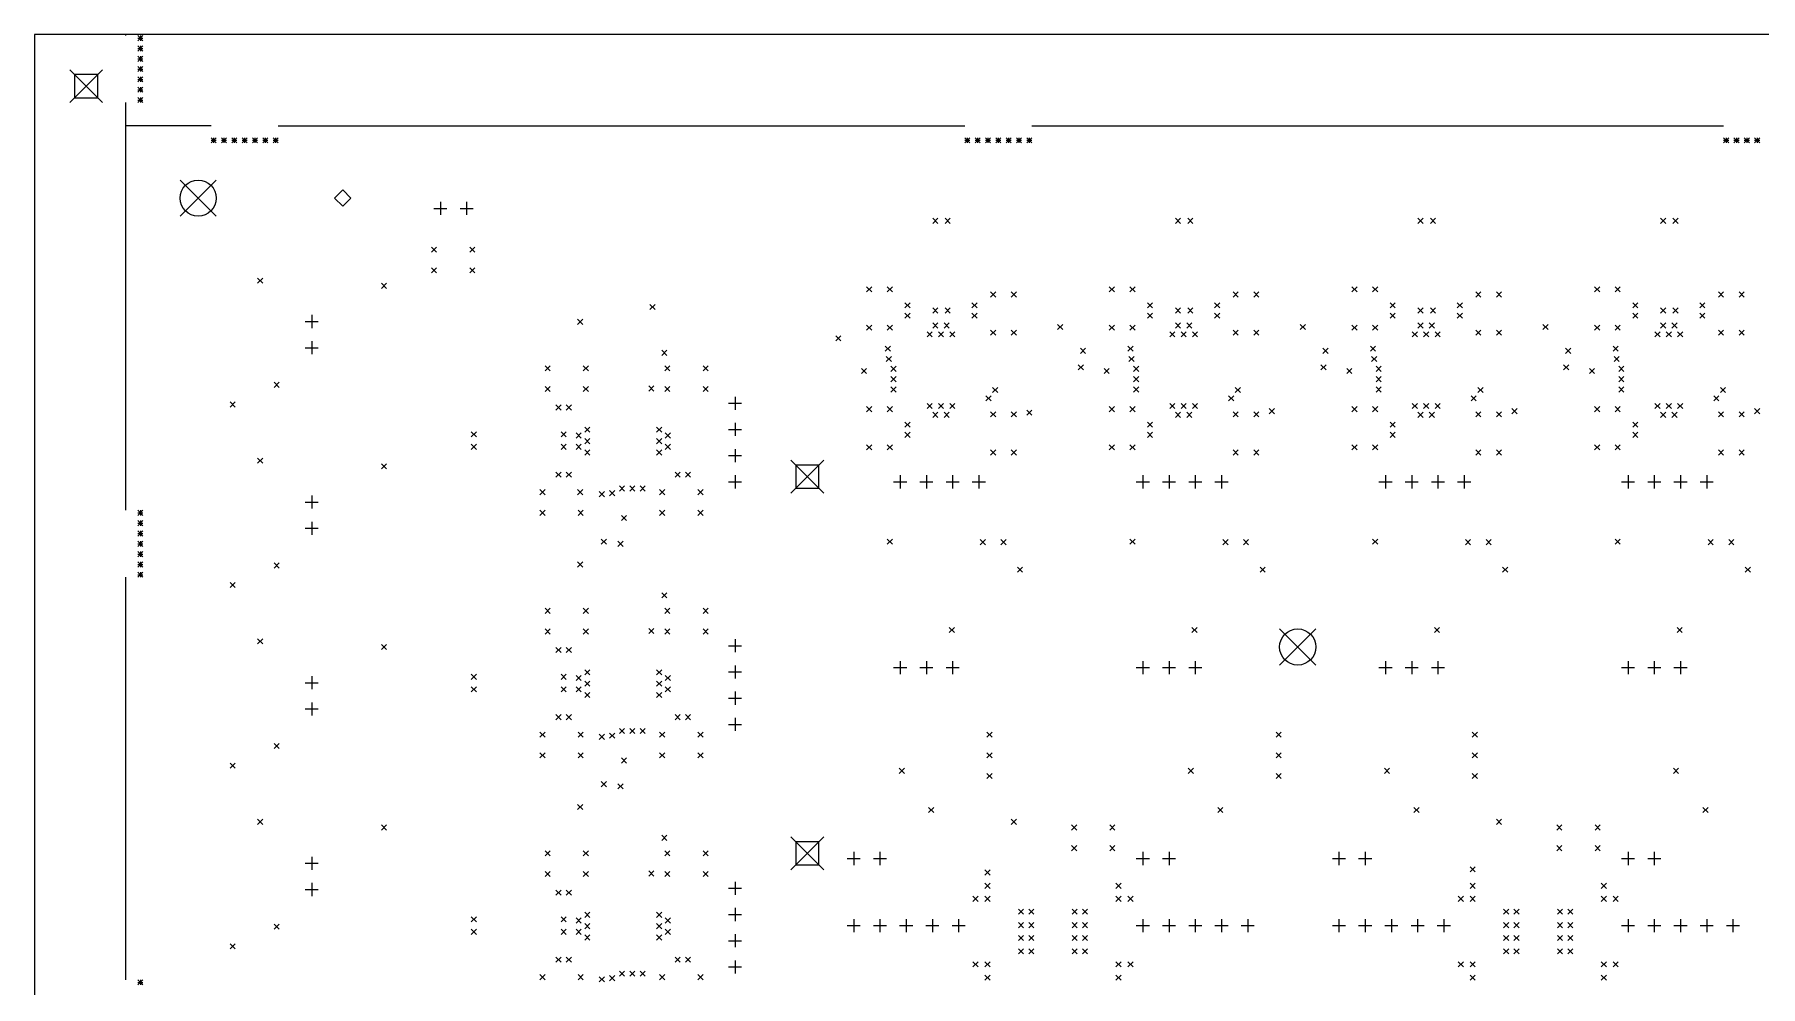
# Model space of a CAD drawing. Extents: x 46 to 310, y -242 to -56.
# Drawn here: x 50 to 217.2, y -147.9 to -55.7 of the extents above; entities that cross this region are included whole.
import ezdxf

# ---------------------------------------------------------------- set-up
doc = ezdxf.new("R2010")
doc.units = 0
doc.header["$MEASUREMENT"] = 0
doc.layers.add('BLACK', color=7, linetype='CONTINUOUS')

msp = doc.modelspace()

# ---------------------------------------------------------------- linework, layer by layer
at = {"layer": 'BLACK', "linetype": 'CONTINUOUS'}
for p, q in [((50.05, -55.7), (50.05, -199.9)), ((310.25, -55.7), (50.05, -55.7)), ((58.9, -55.8), (58.9, -55.75)), ((60.05, -55.8), (60.55, -56.3)), ((60.55, -55.8), (60.05, -56.3)), ((60.05, -56.05), (60.55, -56.05)), ((60.05, -56.8), (60.55, -57.3)), ((60.55, -56.8), (60.05, -57.3)), ((60.3, -55.8), (60.3, -56.3)), ((60.3, -56.8), (60.3, -57.3)), ((60.05, -57.05), (60.55, -57.05)), ((60.05, -57.8), (60.55, -58.3)), ((60.55, -57.8), (60.05, -58.3)), ((60.05, -58.05), (60.55, -58.05)), ((60.3, -57.8), (60.3, -58.3)), ((53.4625, -59.1125), (56.6375, -62.2875)), ((56.6375, -59.1125), (53.4625, -62.2875)), ((56.1725, -59.5775), (53.9275, -59.5775)), ((53.9275, -59.5775), (53.9275, -61.8225)), ((56.1725, -61.8225), (56.1725, -59.5775)), ((60.05, -58.8), (60.55, -59.3)), ((60.55, -58.8), (60.05, -59.3)), ((60.05, -59.05), (60.55, -59.05)), ((60.05, -59.8), (60.55, -60.3)), ((60.55, -59.8), (60.05, -60.3)), ((60.05, -60.05), (60.55, -60.05)), ((60.3, -58.8), (60.3, -59.3)), ((60.3, -59.8), (60.3, -60.3)), ((53.9275, -61.8225), (56.1725, -61.8225)), ((60.05, -60.8), (60.55, -61.3)), ((60.55, -60.8), (60.05, -61.3)), ((60.05, -61.05), (60.55, -61.05)), ((60.05, -61.8), (60.55, -62.3)), ((60.55, -61.8), (60.05, -62.3)), ((60.3, -60.8), (60.3, -61.3)), ((60.3, -61.8), (60.3, -62.3)), ((58.9, -101.8), (58.9, -62.3)), ((60.05, -62.05), (60.55, -62.05)), ((67.15, -64.55), (58.9, -64.55)), ((73.65, -64.55), (140.15, -64.55)), ((146.65, -64.55), (213.65, -64.55)), ((67.15, -65.7), (67.65, -66.2)), ((67.65, -65.7), (67.15, -66.2)), ((67.15, -65.95), (67.65, -65.95)), ((67.4, -65.7), (67.4, -66.2)), ((68.15, -65.7), (68.65, -66.2)), ((68.65, -65.7), (68.15, -66.2)), ((68.15, -65.95), (68.65, -65.95)), ((68.4, -65.7), (68.4, -66.2)), ((69.15, -65.7), (69.65, -66.2)), ((69.65, -65.7), (69.15, -66.2)), ((69.15, -65.95), (69.65, -65.95)), ((69.4, -65.7), (69.4, -66.2)), ((70.15, -65.7), (70.65, -66.2)), ((70.65, -65.7), (70.15, -66.2)), ((70.15, -65.95), (70.65, -65.95)), ((70.4, -65.7), (70.4, -66.2)), ((71.15, -65.7), (71.65, -66.2)), ((71.65, -65.7), (71.15, -66.2)), ((71.15, -65.95), (71.65, -65.95)), ((71.4, -65.7), (71.4, -66.2)), ((72.15, -65.7), (72.65, -66.2)), ((72.65, -65.7), (72.15, -66.2)), ((72.15, -65.95), (72.65, -65.95)), ((72.4, -65.7), (72.4, -66.2)), ((73.15, -65.7), (73.65, -66.2)), ((73.65, -65.7), (73.15, -66.2)), ((73.15, -65.95), (73.65, -65.95)), ((73.4, -65.7), (73.4, -66.2)), ((140.15, -65.7), (140.65, -66.2)), ((140.65, -65.7), (140.15, -66.2)), ((140.15, -65.95), (140.65, -65.95)), ((140.4, -65.7), (140.4, -66.2)), ((141.15, -65.7), (141.65, -66.2)), ((141.65, -65.7), (141.15, -66.2)), ((141.15, -65.95), (141.65, -65.95)), ((141.4, -65.7), (141.4, -66.2)), ((142.15, -65.7), (142.65, -66.2)), ((142.65, -65.7), (142.15, -66.2)), ((142.15, -65.95), (142.65, -65.95)), ((142.4, -65.7), (142.4, -66.2)), ((143.15, -65.7), (143.65, -66.2)), ((143.65, -65.7), (143.15, -66.2)), ((143.15, -65.95), (143.65, -65.95)), ((143.4, -65.7), (143.4, -66.2)), ((144.15, -65.7), (144.65, -66.2)), ((144.65, -65.7), (144.15, -66.2)), ((144.15, -65.95), (144.65, -65.95)), ((144.4, -65.7), (144.4, -66.2)), ((145.15, -65.7), (145.65, -66.2)), ((145.65, -65.7), (145.15, -66.2)), ((145.15, -65.95), (145.65, -65.95)), ((145.4, -65.7), (145.4, -66.2)), ((146.15, -65.7), (146.65, -66.2)), ((146.65, -65.7), (146.15, -66.2)), ((146.15, -65.95), (146.65, -65.95)), ((146.4, -65.7), (146.4, -66.2)), ((213.65, -65.7), (214.15, -66.2)), ((214.15, -65.7), (213.65, -66.2)), ((213.65, -65.95), (214.15, -65.95)), ((213.9, -65.7), (213.9, -66.2)), ((214.65, -65.7), (215.15, -66.2)), ((215.15, -65.7), (214.65, -66.2)), ((214.65, -65.95), (215.15, -65.95)), ((214.9, -65.7), (214.9, -66.2)), ((215.65, -65.7), (216.15, -66.2)), ((216.15, -65.7), (215.65, -66.2)), ((215.65, -65.95), (216.15, -65.95)), ((215.9, -65.7), (215.9, -66.2)), ((216.65, -65.7), (217.15, -66.2)), ((217.15, -65.7), (216.65, -66.2)), ((216.65, -65.95), (217.15, -65.95)), ((216.9, -65.7), (216.9, -66.2)), ((64.15, -69.8), (67.65, -73.3)), ((67.65, -69.8), (64.15, -73.3)), ((79.9, -70.75), (79.1, -71.55)), ((79.1, -71.55), (79.9, -72.35)), ((80.7, -71.55), (79.9, -70.75)), ((79.9, -72.35), (80.7, -71.55)), ((88.725, -72.55), (89.995, -72.55)), ((89.36, -71.915), (89.36, -73.185)), ((91.265, -72.55), (92.535, -72.55)), ((91.9, -71.915), (91.9, -73.185)), ((137.05, -73.5), (137.55, -74)), ((137.55, -73.5), (137.05, -74)), ((138.25, -73.5), (138.75, -74)), ((138.75, -73.5), (138.25, -74)), ((160.55, -73.5), (161.05, -74)), ((161.05, -73.5), (160.55, -74)), ((161.75, -73.5), (162.25, -74)), ((162.25, -73.5), (161.75, -74)), ((184.05, -73.5), (184.55, -74)), ((184.55, -73.5), (184.05, -74)), ((185.25, -73.5), (185.75, -74)), ((185.75, -73.5), (185.25, -74)), ((207.55, -73.5), (208.05, -74)), ((208.05, -73.5), (207.55, -74)), ((208.75, -73.5), (209.25, -74)), ((209.25, -73.5), (208.75, -74)), ((88.5, -76.3), (89, -76.8)), ((89, -76.3), (88.5, -76.8)), ((92.2, -76.3), (92.7, -76.8)), ((92.7, -76.3), (92.2, -76.8)), ((88.5, -78.3), (89, -78.8)), ((89, -78.3), (88.5, -78.8)), ((92.2, -78.3), (92.7, -78.8)), ((92.7, -78.3), (92.2, -78.8)), ((71.65, -79.3), (72.15, -79.8)), ((72.15, -79.3), (71.65, -79.8)), ((83.65, -79.8), (84.15, -80.3)), ((84.15, -79.8), (83.65, -80.3)), ((130.65, -80.15), (131.15, -80.65)), ((131.15, -80.15), (130.65, -80.65)), ((132.65, -80.15), (133.15, -80.65)), ((133.15, -80.15), (132.65, -80.65)), ((154.15, -80.15), (154.65, -80.65)), ((154.65, -80.15), (154.15, -80.65)), ((156.15, -80.15), (156.65, -80.65)), ((156.65, -80.15), (156.15, -80.65)), ((177.65, -80.15), (178.15, -80.65)), ((178.15, -80.15), (177.65, -80.65)), ((179.65, -80.15), (180.15, -80.65)), ((180.15, -80.15), (179.65, -80.65)), ((201.15, -80.15), (201.65, -80.65)), ((201.65, -80.15), (201.15, -80.65)), ((203.15, -80.15), (203.65, -80.65)), ((203.65, -80.15), (203.15, -80.65)), ((109.65, -81.85), (110.15, -82.35)), ((110.15, -81.85), (109.65, -82.35)), ((134.35, -81.7), (134.85, -82.2)), ((134.85, -81.7), (134.35, -82.2)), ((140.85, -81.7), (141.35, -82.2)), ((141.35, -81.7), (140.85, -82.2)), ((142.65, -80.65), (143.15, -81.15)), ((143.15, -80.65), (142.65, -81.15)), ((144.65, -80.65), (145.15, -81.15)), ((145.15, -80.65), (144.65, -81.15)), ((157.85, -81.7), (158.35, -82.2)), ((158.35, -81.7), (157.85, -82.2)), ((164.35, -81.7), (164.85, -82.2)), ((164.85, -81.7), (164.35, -82.2)), ((166.15, -80.65), (166.65, -81.15)), ((166.65, -80.65), (166.15, -81.15)), ((168.15, -80.65), (168.65, -81.15)), ((168.65, -80.65), (168.15, -81.15)), ((181.35, -81.7), (181.85, -82.2)), ((181.85, -81.7), (181.35, -82.2)), ((187.85, -81.7), (188.35, -82.2)), ((188.35, -81.7), (187.85, -82.2)), ((189.65, -80.65), (190.15, -81.15)), ((190.15, -80.65), (189.65, -81.15)), ((191.65, -80.65), (192.15, -81.15)), ((192.15, -80.65), (191.65, -81.15)), ((204.85, -81.7), (205.35, -82.2)), ((205.35, -81.7), (204.85, -82.2)), ((211.35, -81.7), (211.85, -82.2)), ((211.85, -81.7), (211.35, -82.2)), ((213.15, -80.65), (213.65, -81.15)), ((213.65, -80.65), (213.15, -81.15)), ((215.15, -80.65), (215.65, -81.15)), ((215.65, -80.65), (215.15, -81.15)), ((76.265, -83.51), (77.535, -83.51)), ((76.9, -82.875), (76.9, -84.145)), ((102.65, -83.3), (103.15, -83.8)), ((103.15, -83.3), (102.65, -83.8)), ((134.35, -82.7), (134.85, -83.2)), ((134.85, -82.7), (134.35, -83.2)), ((137.05, -82.2), (137.55, -82.7)), ((137.55, -82.2), (137.05, -82.7)), ((138.25, -82.2), (138.75, -82.7)), ((138.75, -82.2), (138.25, -82.7)), ((140.85, -82.7), (141.35, -83.2)), ((141.35, -82.7), (140.85, -83.2)), ((157.85, -82.7), (158.35, -83.2)), ((158.35, -82.7), (157.85, -83.2)), ((160.55, -82.2), (161.05, -82.7)), ((161.05, -82.2), (160.55, -82.7)), ((161.75, -82.2), (162.25, -82.7)), ((162.25, -82.2), (161.75, -82.7)), ((164.35, -82.7), (164.85, -83.2)), ((164.85, -82.7), (164.35, -83.2)), ((181.35, -82.7), (181.85, -83.2)), ((181.85, -82.7), (181.35, -83.2)), ((184.05, -82.2), (184.55, -82.7)), ((184.55, -82.2), (184.05, -82.7)), ((185.25, -82.2), (185.75, -82.7)), ((185.75, -82.2), (185.25, -82.7)), ((187.85, -82.7), (188.35, -83.2)), ((188.35, -82.7), (187.85, -83.2)), ((204.85, -82.7), (205.35, -83.2)), ((205.35, -82.7), (204.85, -83.2)), ((207.55, -82.2), (208.05, -82.7)), ((208.05, -82.2), (207.55, -82.7)), ((208.75, -82.2), (209.25, -82.7)), ((209.25, -82.2), (208.75, -82.7)), ((211.35, -82.7), (211.85, -83.2)), ((211.85, -82.7), (211.35, -83.2)), ((127.65, -84.9), (128.15, -85.4)), ((128.15, -84.9), (127.65, -85.4)), ((130.65, -83.85), (131.15, -84.35)), ((131.15, -83.85), (130.65, -84.35)), ((132.65, -83.85), (133.15, -84.35)), ((133.15, -83.85), (132.65, -84.35)), ((136.5, -84.5), (137, -85)), ((137, -84.5), (136.5, -85)), ((137.05, -83.65), (137.55, -84.15)), ((137.55, -83.65), (137.05, -84.15)), ((137.6, -84.5), (138.1, -85)), ((138.1, -84.5), (137.6, -85)), ((138.15, -83.65), (138.65, -84.15)), ((138.65, -83.65), (138.15, -84.15)), ((138.7, -84.5), (139.2, -85)), ((139.2, -84.5), (138.7, -85)), ((142.65, -84.35), (143.15, -84.85)), ((143.15, -84.35), (142.65, -84.85)), ((144.65, -84.35), (145.15, -84.85)), ((145.15, -84.35), (144.65, -84.85)), ((149.15, -83.8), (149.65, -84.3)), ((149.65, -83.8), (149.15, -84.3)), ((154.15, -83.85), (154.65, -84.35)), ((154.65, -83.85), (154.15, -84.35)), ((156.15, -83.85), (156.65, -84.35)), ((156.65, -83.85), (156.15, -84.35)), ((160, -84.5), (160.5, -85)), ((160.5, -84.5), (160, -85)), ((160.55, -83.65), (161.05, -84.15)), ((161.05, -83.65), (160.55, -84.15)), ((161.1, -84.5), (161.6, -85)), ((161.6, -84.5), (161.1, -85)), ((161.65, -83.65), (162.15, -84.15)), ((162.15, -83.65), (161.65, -84.15)), ((162.2, -84.5), (162.7, -85)), ((162.7, -84.5), (162.2, -85)), ((166.15, -84.35), (166.65, -84.85)), ((166.65, -84.35), (166.15, -84.85)), ((168.15, -84.35), (168.65, -84.85)), ((168.65, -84.35), (168.15, -84.85)), ((172.65, -83.8), (173.15, -84.3)), ((173.15, -83.8), (172.65, -84.3)), ((177.65, -83.85), (178.15, -84.35)), ((178.15, -83.85), (177.65, -84.35)), ((179.65, -83.85), (180.15, -84.35)), ((180.15, -83.85), (179.65, -84.35)), ((183.5, -84.5), (184, -85)), ((184, -84.5), (183.5, -85)), ((184.05, -83.65), (184.55, -84.15)), ((184.55, -83.65), (184.05, -84.15)), ((184.6, -84.5), (185.1, -85)), ((185.1, -84.5), (184.6, -85)), ((185.15, -83.65), (185.65, -84.15)), ((185.65, -83.65), (185.15, -84.15)), ((185.7, -84.5), (186.2, -85)), ((186.2, -84.5), (185.7, -85)), ((189.65, -84.35), (190.15, -84.85)), ((190.15, -84.35), (189.65, -84.85)), ((191.65, -84.35), (192.15, -84.85)), ((192.15, -84.35), (191.65, -84.85)), ((196.15, -83.8), (196.65, -84.3)), ((196.65, -83.8), (196.15, -84.3)), ((201.15, -83.85), (201.65, -84.35)), ((201.65, -83.85), (201.15, -84.35)), ((203.15, -83.85), (203.65, -84.35)), ((203.65, -83.85), (203.15, -84.35)), ((207, -84.5), (207.5, -85)), ((207.5, -84.5), (207, -85)), ((207.55, -83.65), (208.05, -84.15)), ((208.05, -83.65), (207.55, -84.15)), ((208.1, -84.5), (208.6, -85)), ((208.6, -84.5), (208.1, -85)), ((208.65, -83.65), (209.15, -84.15)), ((209.15, -83.65), (208.65, -84.15)), ((209.2, -84.5), (209.7, -85)), ((209.7, -84.5), (209.2, -85)), ((213.15, -84.35), (213.65, -84.85)), ((213.65, -84.35), (213.15, -84.85)), ((215.15, -84.35), (215.65, -84.85)), ((215.65, -84.35), (215.15, -84.85)), ((76.265, -86.05), (77.535, -86.05)), ((76.9, -85.415), (76.9, -86.685)), ((110.8, -86.3), (111.3, -86.8)), ((111.3, -86.3), (110.8, -86.8)), ((132.45, -85.9), (132.95, -86.4)), ((132.95, -85.9), (132.45, -86.4)), ((132.55, -86.9), (133.05, -87.4)), ((133.05, -86.9), (132.55, -87.4)), ((151.35, -86.1), (151.85, -86.6)), ((151.85, -86.1), (151.35, -86.6)), ((155.95, -85.9), (156.45, -86.4)), ((156.45, -85.9), (155.95, -86.4)), ((156.05, -86.9), (156.55, -87.4)), ((156.55, -86.9), (156.05, -87.4)), ((174.85, -86.1), (175.35, -86.6)), ((175.35, -86.1), (174.85, -86.6)), ((179.45, -85.9), (179.95, -86.4)), ((179.95, -85.9), (179.45, -86.4)), ((179.55, -86.9), (180.05, -87.4)), ((180.05, -86.9), (179.55, -87.4)), ((198.35, -86.1), (198.85, -86.6)), ((198.85, -86.1), (198.35, -86.6)), ((202.95, -85.9), (203.45, -86.4)), ((203.45, -85.9), (202.95, -86.4)), ((203.05, -86.9), (203.55, -87.4)), ((203.55, -86.9), (203.05, -87.4)), ((99.5, -87.8), (100, -88.3)), ((100, -87.8), (99.5, -88.3)), ((103.2, -87.8), (103.7, -88.3)), ((103.7, -87.8), (103.2, -88.3)), ((111.1, -87.8), (111.6, -88.3)), ((111.6, -87.8), (111.1, -88.3)), ((114.8, -87.8), (115.3, -88.3)), ((115.3, -87.8), (114.8, -88.3)), ((130.15, -88.05), (130.65, -88.55)), ((130.65, -88.05), (130.15, -88.55)), ((133, -87.85), (133.5, -88.35)), ((133.5, -87.85), (133, -88.35)), ((151.15, -87.7), (151.65, -88.2)), ((151.65, -87.7), (151.15, -88.2)), ((153.65, -88.05), (154.15, -88.55)), ((154.15, -88.05), (153.65, -88.55)), ((156.5, -87.85), (157, -88.35)), ((157, -87.85), (156.5, -88.35)), ((174.65, -87.7), (175.15, -88.2)), ((175.15, -87.7), (174.65, -88.2)), ((177.15, -88.05), (177.65, -88.55)), ((177.65, -88.05), (177.15, -88.55)), ((180, -87.85), (180.5, -88.35)), ((180.5, -87.85), (180, -88.35)), ((198.15, -87.7), (198.65, -88.2)), ((198.65, -87.7), (198.15, -88.2)), ((200.65, -88.05), (201.15, -88.55)), ((201.15, -88.05), (200.65, -88.55)), ((203.5, -87.85), (204, -88.35)), ((204, -87.85), (203.5, -88.35)), ((73.25, -89.4), (73.75, -89.9)), ((73.75, -89.4), (73.25, -89.9)), ((99.5, -89.8), (100, -90.3)), ((100, -89.8), (99.5, -90.3)), ((103.2, -89.8), (103.7, -90.3)), ((103.7, -89.8), (103.2, -90.3)), ((109.55, -89.75), (110.05, -90.25)), ((110.05, -89.75), (109.55, -90.25)), ((111.1, -89.8), (111.6, -90.3)), ((111.6, -89.8), (111.1, -90.3)), ((114.8, -89.8), (115.3, -90.3)), ((115.3, -89.8), (114.8, -90.3)), ((133, -88.85), (133.5, -89.35)), ((133.5, -88.85), (133, -89.35)), ((133, -89.85), (133.5, -90.35)), ((133.5, -89.85), (133, -90.35)), ((142.85, -89.9), (143.35, -90.4)), ((143.35, -89.9), (142.85, -90.4)), ((156.5, -88.85), (157, -89.35)), ((157, -88.85), (156.5, -89.35)), ((156.5, -89.85), (157, -90.35)), ((157, -89.85), (156.5, -90.35)), ((166.35, -89.9), (166.85, -90.4)), ((166.85, -89.9), (166.35, -90.4)), ((180, -88.85), (180.5, -89.35)), ((180.5, -88.85), (180, -89.35)), ((180, -89.85), (180.5, -90.35)), ((180.5, -89.85), (180, -90.35)), ((189.85, -89.9), (190.35, -90.4)), ((190.35, -89.9), (189.85, -90.4)), ((203.5, -88.85), (204, -89.35)), ((204, -88.85), (203.5, -89.35)), ((203.5, -89.85), (204, -90.35)), ((204, -89.85), (203.5, -90.35)), ((213.35, -89.9), (213.85, -90.4)), ((213.85, -89.9), (213.35, -90.4)), ((69, -91.3), (69.5, -91.8)), ((69.5, -91.3), (69, -91.8)), ((100.55, -91.6), (101.05, -92.1)), ((101.05, -91.6), (100.55, -92.1)), ((101.55, -91.6), (102.05, -92.1)), ((102.05, -91.6), (101.55, -92.1)), ((117.265, -91.43), (118.535, -91.43)), ((117.9, -90.795), (117.9, -92.065)), ((130.65, -91.75), (131.15, -92.25)), ((131.15, -91.75), (130.65, -92.25)), ((132.65, -91.75), (133.15, -92.25)), ((133.15, -91.75), (132.65, -92.25)), ((136.5, -91.45), (137, -91.95)), ((137, -91.45), (136.5, -91.95)), ((137.6, -91.45), (138.1, -91.95)), ((138.1, -91.45), (137.6, -91.95)), ((138.7, -91.45), (139.2, -91.95)), ((139.2, -91.45), (138.7, -91.95)), ((142.2, -90.7), (142.7, -91.2)), ((142.7, -90.7), (142.2, -91.2)), ((154.15, -91.75), (154.65, -92.25)), ((154.65, -91.75), (154.15, -92.25)), ((156.15, -91.75), (156.65, -92.25)), ((156.65, -91.75), (156.15, -92.25)), ((160, -91.45), (160.5, -91.95)), ((160.5, -91.45), (160, -91.95)), ((161.1, -91.45), (161.6, -91.95)), ((161.6, -91.45), (161.1, -91.95)), ((162.2, -91.45), (162.7, -91.95)), ((162.7, -91.45), (162.2, -91.95)), ((165.7, -90.7), (166.2, -91.2)), ((166.2, -90.7), (165.7, -91.2)), ((177.65, -91.75), (178.15, -92.25)), ((178.15, -91.75), (177.65, -92.25)), ((179.65, -91.75), (180.15, -92.25)), ((180.15, -91.75), (179.65, -92.25)), ((183.5, -91.45), (184, -91.95)), ((184, -91.45), (183.5, -91.95)), ((184.6, -91.45), (185.1, -91.95)), ((185.1, -91.45), (184.6, -91.95)), ((185.7, -91.45), (186.2, -91.95)), ((186.2, -91.45), (185.7, -91.95)), ((189.2, -90.7), (189.7, -91.2)), ((189.7, -90.7), (189.2, -91.2)), ((201.15, -91.75), (201.65, -92.25)), ((201.65, -91.75), (201.15, -92.25)), ((203.15, -91.75), (203.65, -92.25)), ((203.65, -91.75), (203.15, -92.25)), ((207, -91.45), (207.5, -91.95)), ((207.5, -91.45), (207, -91.95)), ((208.1, -91.45), (208.6, -91.95)), ((208.6, -91.45), (208.1, -91.95)), ((209.2, -91.45), (209.7, -91.95)), ((209.7, -91.45), (209.2, -91.95)), ((212.7, -90.7), (213.2, -91.2)), ((213.2, -90.7), (212.7, -91.2)), ((117.9, -93.335), (117.9, -94.605)), ((134.35, -93.25), (134.85, -93.75)), ((134.85, -93.25), (134.35, -93.75)), ((137.05, -92.3), (137.55, -92.8)), ((137.55, -92.3), (137.05, -92.8)), ((138.15, -92.3), (138.65, -92.8)), ((138.65, -92.3), (138.15, -92.8)), ((142.65, -92.25), (143.15, -92.75)), ((143.15, -92.25), (142.65, -92.75)), ((144.65, -92.25), (145.15, -92.75)), ((145.15, -92.25), (144.65, -92.75)), ((146.15, -92.1), (146.65, -92.6)), ((146.65, -92.1), (146.15, -92.6)), ((157.85, -93.25), (158.35, -93.75)), ((158.35, -93.25), (157.85, -93.75)), ((160.55, -92.3), (161.05, -92.8)), ((161.05, -92.3), (160.55, -92.8)), ((161.65, -92.3), (162.15, -92.8)), ((162.15, -92.3), (161.65, -92.8)), ((166.15, -92.25), (166.65, -92.75)), ((166.65, -92.25), (166.15, -92.75)), ((168.15, -92.25), (168.65, -92.75)), ((168.65, -92.25), (168.15, -92.75)), ((169.65, -91.95), (170.15, -92.45)), ((170.15, -91.95), (169.65, -92.45)), ((181.35, -93.25), (181.85, -93.75)), ((181.85, -93.25), (181.35, -93.75)), ((184.05, -92.3), (184.55, -92.8)), ((184.55, -92.3), (184.05, -92.8)), ((185.15, -92.3), (185.65, -92.8)), ((185.65, -92.3), (185.15, -92.8)), ((189.65, -92.25), (190.15, -92.75)), ((190.15, -92.25), (189.65, -92.75)), ((191.65, -92.25), (192.15, -92.75)), ((192.15, -92.25), (191.65, -92.75)), ((193.15, -91.95), (193.65, -92.45)), ((193.65, -91.95), (193.15, -92.45)), ((204.85, -93.25), (205.35, -93.75)), ((205.35, -93.25), (204.85, -93.75)), ((207.55, -92.3), (208.05, -92.8)), ((208.05, -92.3), (207.55, -92.8)), ((208.65, -92.3), (209.15, -92.8)), ((209.15, -92.3), (208.65, -92.8)), ((213.15, -92.25), (213.65, -92.75)), ((213.65, -92.25), (213.15, -92.75)), ((215.15, -92.25), (215.65, -92.75)), ((215.65, -92.25), (215.15, -92.75)), ((216.65, -91.95), (217.15, -92.45)), ((217.15, -91.95), (216.65, -92.45)), ((92.35, -94.2), (92.85, -94.7)), ((92.85, -94.2), (92.35, -94.7)), ((101.05, -94.2), (101.55, -94.7)), ((101.55, -94.2), (101.05, -94.7)), ((102.5, -94.3), (103, -94.8)), ((103, -94.3), (102.5, -94.8)), ((103.35, -93.75), (103.85, -94.25)), ((103.85, -93.75), (103.35, -94.25)), ((103.35, -94.85), (103.85, -95.35)), ((103.85, -94.85), (103.35, -95.35)), ((110.3, -93.75), (110.8, -94.25)), ((110.8, -93.75), (110.3, -94.25)), ((110.3, -94.85), (110.8, -95.35)), ((110.8, -94.85), (110.3, -95.35)), ((111.15, -94.3), (111.65, -94.8)), ((111.65, -94.3), (111.15, -94.8)), ((117.265, -93.97), (118.535, -93.97)), ((134.35, -94.25), (134.85, -94.75)), ((134.85, -94.25), (134.35, -94.75)), ((157.85, -94.25), (158.35, -94.75)), ((158.35, -94.25), (157.85, -94.75)), ((181.35, -94.25), (181.85, -94.75)), ((181.85, -94.25), (181.35, -94.75)), ((204.85, -94.25), (205.35, -94.75)), ((205.35, -94.25), (204.85, -94.75)), ((71.65, -96.75), (72.15, -97.25)), ((72.15, -96.75), (71.65, -97.25)), ((92.35, -95.4), (92.85, -95.9)), ((92.85, -95.4), (92.35, -95.9)), ((101.05, -95.4), (101.55, -95.9)), ((101.55, -95.4), (101.05, -95.9)), ((102.5, -95.4), (103, -95.9)), ((103, -95.4), (102.5, -95.9)), ((103.35, -95.95), (103.85, -96.45)), ((103.85, -95.95), (103.35, -96.45)), ((110.3, -95.95), (110.8, -96.45)), ((110.8, -95.95), (110.3, -96.45)), ((111.15, -95.4), (111.65, -95.9)), ((111.65, -95.4), (111.15, -95.9)), ((117.265, -96.51), (118.535, -96.51)), ((117.9, -95.875), (117.9, -97.145)), ((130.65, -95.45), (131.15, -95.95)), ((131.15, -95.45), (130.65, -95.95)), ((132.65, -95.45), (133.15, -95.95)), ((133.15, -95.45), (132.65, -95.95)), ((142.65, -95.95), (143.15, -96.45)), ((143.15, -95.95), (142.65, -96.45)), ((144.65, -95.95), (145.15, -96.45)), ((145.15, -95.95), (144.65, -96.45)), ((154.15, -95.45), (154.65, -95.95)), ((154.65, -95.45), (154.15, -95.95)), ((156.15, -95.45), (156.65, -95.95)), ((156.65, -95.45), (156.15, -95.95)), ((166.15, -95.95), (166.65, -96.45)), ((166.65, -95.95), (166.15, -96.45)), ((168.15, -95.95), (168.65, -96.45)), ((168.65, -95.95), (168.15, -96.45)), ((177.65, -95.45), (178.15, -95.95)), ((178.15, -95.45), (177.65, -95.95)), ((179.65, -95.45), (180.15, -95.95)), ((180.15, -95.45), (179.65, -95.95)), ((189.65, -95.95), (190.15, -96.45)), ((190.15, -95.95), (189.65, -96.45)), ((191.65, -95.95), (192.15, -96.45)), ((192.15, -95.95), (191.65, -96.45)), ((201.15, -95.45), (201.65, -95.95)), ((201.65, -95.45), (201.15, -95.95)), ((203.15, -95.45), (203.65, -95.95)), ((203.65, -95.45), (203.15, -95.95)), ((213.15, -95.95), (213.65, -96.45)), ((213.65, -95.95), (213.15, -96.45)), ((215.15, -95.95), (215.65, -96.45)), ((215.65, -95.95), (215.15, -96.45)), ((83.65, -97.3), (84.15, -97.8)), ((84.15, -97.3), (83.65, -97.8)), ((100.55, -98.1), (101.05, -98.6)), ((101.05, -98.1), (100.55, -98.6)), ((101.55, -98.1), (102.05, -98.6)), ((102.05, -98.1), (101.55, -98.6)), ((112.1, -98.1), (112.6, -98.6)), ((112.6, -98.1), (112.1, -98.6)), ((113.1, -98.1), (113.6, -98.6)), ((113.6, -98.1), (113.1, -98.6)), ((117.9, -98.415), (117.9, -99.685)), ((123.312, -96.9625), (126.487, -100.137)), ((126.487, -96.9625), (123.312, -100.137)), ((126.023, -97.4275), (123.777, -97.4275)), ((123.777, -97.4275), (123.777, -99.6725)), ((126.023, -99.6725), (126.023, -97.4275)), ((133.9, -98.415), (133.9, -99.685)), ((136.44, -98.415), (136.44, -99.685)), ((138.98, -98.415), (138.98, -99.685)), ((141.52, -98.415), (141.52, -99.685)), ((157.4, -98.415), (157.4, -99.685)), ((159.94, -98.415), (159.94, -99.685)), ((162.48, -98.415), (162.48, -99.685)), ((165.02, -98.415), (165.02, -99.685)), ((180.9, -98.415), (180.9, -99.685)), ((183.44, -98.415), (183.44, -99.685)), ((185.98, -98.415), (185.98, -99.685)), ((188.52, -98.415), (188.52, -99.685)), ((204.4, -98.415), (204.4, -99.685)), ((206.94, -98.415), (206.94, -99.685)), ((209.48, -98.415), (209.48, -99.685)), ((212.02, -98.415), (212.02, -99.685)), ((99, -99.8), (99.5, -100.3)), ((99.5, -99.8), (99, -100.3)), ((102.65, -99.8), (103.15, -100.3)), ((103.15, -99.8), (102.65, -100.3)), ((104.75, -100), (105.25, -100.5)), ((105.25, -100), (104.75, -100.5)), ((105.75, -99.9), (106.25, -100.4)), ((106.25, -99.9), (105.75, -100.4)), ((106.7, -99.45), (107.2, -99.95)), ((107.2, -99.45), (106.7, -99.95)), ((107.7, -99.45), (108.2, -99.95)), ((108.2, -99.45), (107.7, -99.95)), ((108.7, -99.45), (109.2, -99.95)), ((109.2, -99.45), (108.7, -99.95)), ((110.6, -99.8), (111.1, -100.3)), ((111.1, -99.8), (110.6, -100.3)), ((114.3, -99.8), (114.8, -100.3)), ((114.8, -99.8), (114.3, -100.3)), ((117.265, -99.05), (118.535, -99.05)), ((123.777, -99.6725), (126.023, -99.6725)), ((133.265, -99.05), (134.535, -99.05)), ((135.805, -99.05), (137.075, -99.05)), ((138.345, -99.05), (139.615, -99.05)), ((140.885, -99.05), (142.155, -99.05)), ((156.765, -99.05), (158.035, -99.05)), ((159.305, -99.05), (160.575, -99.05)), ((161.845, -99.05), (163.115, -99.05)), ((164.385, -99.05), (165.655, -99.05)), ((180.265, -99.05), (181.535, -99.05)), ((182.805, -99.05), (184.075, -99.05)), ((185.345, -99.05), (186.615, -99.05)), ((187.885, -99.05), (189.155, -99.05)), ((203.765, -99.05), (205.035, -99.05)), ((206.305, -99.05), (207.575, -99.05)), ((208.845, -99.05), (210.115, -99.05)), ((211.385, -99.05), (212.655, -99.05)), ((60.05, -101.8), (60.55, -102.3)), ((60.55, -101.8), (60.05, -102.3)), ((60.3, -101.8), (60.3, -102.3)), ((76.265, -101.01), (77.535, -101.01)), ((76.9, -100.375), (76.9, -101.645)), ((99, -101.8), (99.5, -102.3)), ((99.5, -101.8), (99, -102.3)), ((102.7, -101.8), (103.2, -102.3)), ((103.2, -101.8), (102.7, -102.3)), ((110.6, -101.8), (111.1, -102.3)), ((111.1, -101.8), (110.6, -102.3)), ((114.3, -101.8), (114.8, -102.3)), ((114.8, -101.8), (114.3, -102.3)), ((60.05, -102.05), (60.55, -102.05)), ((60.05, -102.8), (60.55, -103.3)), ((60.55, -102.8), (60.05, -103.3)), ((60.05, -103.05), (60.55, -103.05)), ((60.3, -102.8), (60.3, -103.3)), ((76.265, -103.55), (77.535, -103.55)), ((76.9, -102.915), (76.9, -104.185)), ((106.9, -102.3), (107.4, -102.8)), ((107.4, -102.3), (106.9, -102.8)), ((60.05, -103.8), (60.55, -104.3)), ((60.55, -103.8), (60.05, -104.3)), ((60.05, -104.05), (60.55, -104.05)), ((60.05, -104.8), (60.55, -105.3)), ((60.55, -104.8), (60.05, -105.3)), ((60.05, -105.05), (60.55, -105.05)), ((60.3, -103.8), (60.3, -104.3)), ((60.3, -104.8), (60.3, -105.3)), ((104.95, -104.6), (105.45, -105.1)), ((105.45, -104.6), (104.95, -105.1)), ((106.55, -104.8), (107.05, -105.3)), ((107.05, -104.8), (106.55, -105.3)), ((132.65, -104.6), (133.15, -105.1)), ((133.15, -104.6), (132.65, -105.1)), ((141.65, -104.65), (142.15, -105.15)), ((142.15, -104.65), (141.65, -105.15)), ((143.65, -104.65), (144.15, -105.15)), ((144.15, -104.65), (143.65, -105.15)), ((156.15, -104.6), (156.65, -105.1)), ((156.65, -104.6), (156.15, -105.1)), ((165.15, -104.65), (165.65, -105.15)), ((165.65, -104.65), (165.15, -105.15)), ((167.15, -104.65), (167.65, -105.15)), ((167.65, -104.65), (167.15, -105.15)), ((179.65, -104.6), (180.15, -105.1)), ((180.15, -104.6), (179.65, -105.1)), ((188.65, -104.65), (189.15, -105.15)), ((189.15, -104.65), (188.65, -105.15)), ((190.65, -104.65), (191.15, -105.15)), ((191.15, -104.65), (190.65, -105.15)), ((203.15, -104.6), (203.65, -105.1)), ((203.65, -104.6), (203.15, -105.1)), ((212.15, -104.65), (212.65, -105.15)), ((212.65, -104.65), (212.15, -105.15)), ((214.15, -104.65), (214.65, -105.15)), ((214.65, -104.65), (214.15, -105.15)), ((60.05, -105.8), (60.55, -106.3)), ((60.55, -105.8), (60.05, -106.3)), ((60.05, -106.05), (60.55, -106.05)), ((60.05, -106.8), (60.55, -107.3)), ((60.55, -106.8), (60.05, -107.3)), ((60.3, -105.8), (60.3, -106.3)), ((60.3, -106.8), (60.3, -107.3)), ((73.25, -106.9), (73.75, -107.4)), ((73.75, -106.9), (73.25, -107.4)), ((102.65, -106.8), (103.15, -107.3)), ((103.15, -106.8), (102.65, -107.3)), ((58.9, -147.3), (58.9, -108.3)), ((60.05, -107.05), (60.55, -107.05)), ((60.05, -107.8), (60.55, -108.3)), ((60.55, -107.8), (60.05, -108.3)), ((60.05, -108.05), (60.55, -108.05)), ((60.3, -107.8), (60.3, -108.3)), ((145.25, -107.3), (145.75, -107.8)), ((145.75, -107.3), (145.25, -107.8)), ((168.75, -107.3), (169.25, -107.8)), ((169.25, -107.3), (168.75, -107.8)), ((192.25, -107.3), (192.75, -107.8)), ((192.75, -107.3), (192.25, -107.8)), ((215.75, -107.3), (216.25, -107.8)), ((216.25, -107.3), (215.75, -107.8)), ((69, -108.8), (69.5, -109.3)), ((69.5, -108.8), (69, -109.3)), ((110.8, -109.8), (111.3, -110.3)), ((111.3, -109.8), (110.8, -110.3)), ((99.5, -111.3), (100, -111.8)), ((100, -111.3), (99.5, -111.8)), ((103.2, -111.3), (103.7, -111.8)), ((103.7, -111.3), (103.2, -111.8)), ((111.1, -111.3), (111.6, -111.8)), ((111.6, -111.3), (111.1, -111.8)), ((114.8, -111.3), (115.3, -111.8)), ((115.3, -111.3), (114.8, -111.8)), ((99.5, -113.3), (100, -113.8)), ((100, -113.3), (99.5, -113.8)), ((103.2, -113.3), (103.7, -113.8)), ((103.7, -113.3), (103.2, -113.8)), ((109.55, -113.25), (110.05, -113.75)), ((110.05, -113.25), (109.55, -113.75)), ((111.1, -113.3), (111.6, -113.8)), ((111.6, -113.3), (111.1, -113.8)), ((114.8, -113.3), (115.3, -113.8)), ((115.3, -113.3), (114.8, -113.8)), ((138.65, -113.15), (139.15, -113.65)), ((139.15, -113.15), (138.65, -113.65)), ((162.15, -113.15), (162.65, -113.65)), ((162.65, -113.15), (162.15, -113.65)), ((170.65, -113.3), (174.15, -116.8)), ((174.15, -113.3), (170.65, -116.8)), ((185.65, -113.15), (186.15, -113.65)), ((186.15, -113.15), (185.65, -113.65)), ((209.15, -113.15), (209.65, -113.65)), ((209.65, -113.15), (209.15, -113.65)), ((71.65, -114.25), (72.15, -114.75)), ((72.15, -114.25), (71.65, -114.75)), ((83.65, -114.8), (84.15, -115.3)), ((84.15, -114.8), (83.65, -115.3)), ((100.55, -115.1), (101.05, -115.6)), ((101.05, -115.1), (100.55, -115.6)), ((101.55, -115.1), (102.05, -115.6)), ((102.05, -115.1), (101.55, -115.6)), ((117.265, -114.93), (118.535, -114.93)), ((117.9, -114.295), (117.9, -115.565)), ((117.9, -116.835), (117.9, -118.105)), ((133.9, -116.415), (133.9, -117.685)), ((136.44, -116.415), (136.44, -117.685)), ((138.98, -116.415), (138.98, -117.685)), ((157.4, -116.415), (157.4, -117.685)), ((159.94, -116.415), (159.94, -117.685)), ((162.48, -116.415), (162.48, -117.685)), ((180.9, -116.415), (180.9, -117.685)), ((183.44, -116.415), (183.44, -117.685)), ((185.98, -116.415), (185.98, -117.685)), ((204.4, -116.415), (204.4, -117.685)), ((206.94, -116.415), (206.94, -117.685)), ((209.48, -116.415), (209.48, -117.685)), ((76.265, -118.51), (77.535, -118.51)), ((76.9, -117.875), (76.9, -119.145)), ((92.35, -117.7), (92.85, -118.2)), ((92.85, -117.7), (92.35, -118.2)), ((101.05, -117.7), (101.55, -118.2)), ((101.55, -117.7), (101.05, -118.2)), ((102.5, -117.8), (103, -118.3)), ((103, -117.8), (102.5, -118.3)), ((103.35, -117.25), (103.85, -117.75)), ((103.85, -117.25), (103.35, -117.75)), ((103.35, -118.35), (103.85, -118.85)), ((103.85, -118.35), (103.35, -118.85)), ((110.3, -117.25), (110.8, -117.75)), ((110.8, -117.25), (110.3, -117.75)), ((110.3, -118.35), (110.8, -118.85)), ((110.8, -118.35), (110.3, -118.85)), ((111.15, -117.8), (111.65, -118.3)), ((111.65, -117.8), (111.15, -118.3)), ((117.265, -117.47), (118.535, -117.47)), ((133.265, -117.05), (134.535, -117.05)), ((135.805, -117.05), (137.075, -117.05)), ((138.345, -117.05), (139.615, -117.05)), ((156.765, -117.05), (158.035, -117.05)), ((159.305, -117.05), (160.575, -117.05)), ((161.845, -117.05), (163.115, -117.05)), ((180.265, -117.05), (181.535, -117.05)), ((182.805, -117.05), (184.075, -117.05)), ((185.345, -117.05), (186.615, -117.05)), ((203.765, -117.05), (205.035, -117.05)), ((206.305, -117.05), (207.575, -117.05)), ((208.845, -117.05), (210.115, -117.05)), ((92.35, -118.9), (92.85, -119.4)), ((92.85, -118.9), (92.35, -119.4)), ((101.05, -118.9), (101.55, -119.4)), ((101.55, -118.9), (101.05, -119.4)), ((102.5, -118.9), (103, -119.4)), ((103, -118.9), (102.5, -119.4)), ((103.35, -119.45), (103.85, -119.95)), ((103.85, -119.45), (103.35, -119.95)), ((110.3, -119.45), (110.8, -119.95)), ((110.8, -119.45), (110.3, -119.95)), ((111.15, -118.9), (111.65, -119.4)), ((111.65, -118.9), (111.15, -119.4)), ((117.265, -120.01), (118.535, -120.01)), ((117.9, -119.375), (117.9, -120.645)), ((76.265, -121.05), (77.535, -121.05)), ((76.9, -120.415), (76.9, -121.685)), ((100.55, -121.6), (101.05, -122.1)), ((101.05, -121.6), (100.55, -122.1)), ((101.55, -121.6), (102.05, -122.1)), ((102.05, -121.6), (101.55, -122.1)), ((112.1, -121.6), (112.6, -122.1)), ((112.6, -121.6), (112.1, -122.1)), ((113.1, -121.6), (113.6, -122.1)), ((113.6, -121.6), (113.1, -122.1)), ((117.9, -121.915), (117.9, -123.185)), ((99, -123.3), (99.5, -123.8)), ((99.5, -123.3), (99, -123.8)), ((102.7, -123.3), (103.2, -123.8)), ((103.2, -123.3), (102.7, -123.8)), ((104.75, -123.5), (105.25, -124)), ((105.25, -123.5), (104.75, -124)), ((105.75, -123.4), (106.25, -123.9)), ((106.25, -123.4), (105.75, -123.9)), ((106.7, -122.95), (107.2, -123.45)), ((107.2, -122.95), (106.7, -123.45)), ((107.7, -122.95), (108.2, -123.45)), ((108.2, -122.95), (107.7, -123.45)), ((108.7, -122.95), (109.2, -123.45)), ((109.2, -122.95), (108.7, -123.45)), ((110.6, -123.3), (111.1, -123.8)), ((111.1, -123.3), (110.6, -123.8)), ((114.3, -123.3), (114.8, -123.8)), ((114.8, -123.3), (114.3, -123.8)), ((117.265, -122.55), (118.535, -122.55)), ((142.3, -123.3), (142.8, -123.8)), ((142.8, -123.3), (142.3, -123.8)), ((170.3, -123.3), (170.8, -123.8)), ((170.8, -123.3), (170.3, -123.8)), ((189.3, -123.3), (189.8, -123.8)), ((189.8, -123.3), (189.3, -123.8)), ((73.25, -124.4), (73.75, -124.9)), ((73.75, -124.4), (73.25, -124.9)), ((99, -125.3), (99.5, -125.8)), ((99.5, -125.3), (99, -125.8)), ((102.7, -125.3), (103.2, -125.8)), ((103.2, -125.3), (102.7, -125.8)), ((110.6, -125.3), (111.1, -125.8)), ((111.1, -125.3), (110.6, -125.8)), ((114.3, -125.3), (114.8, -125.8)), ((114.8, -125.3), (114.3, -125.8)), ((142.3, -125.3), (142.8, -125.8)), ((142.8, -125.3), (142.3, -125.8)), ((170.3, -125.3), (170.8, -125.8)), ((170.8, -125.3), (170.3, -125.8)), ((189.3, -125.3), (189.8, -125.8)), ((189.8, -125.3), (189.3, -125.8)), ((69, -126.3), (69.5, -126.8)), ((69.5, -126.3), (69, -126.8)), ((106.9, -125.8), (107.4, -126.3)), ((107.4, -125.8), (106.9, -126.3)), ((133.8, -126.8), (134.3, -127.3)), ((134.3, -126.8), (133.8, -127.3)), ((161.8, -126.8), (162.3, -127.3)), ((162.3, -126.8), (161.8, -127.3)), ((180.8, -126.8), (181.3, -127.3)), ((181.3, -126.8), (180.8, -127.3)), ((208.8, -126.8), (209.3, -127.3)), ((209.3, -126.8), (208.8, -127.3)), ((104.95, -128.1), (105.45, -128.6)), ((105.45, -128.1), (104.95, -128.6)), ((106.55, -128.3), (107.05, -128.8)), ((107.05, -128.3), (106.55, -128.8)), ((142.3, -127.3), (142.8, -127.8)), ((142.8, -127.3), (142.3, -127.8)), ((170.3, -127.3), (170.8, -127.8)), ((170.8, -127.3), (170.3, -127.8)), ((189.3, -127.3), (189.8, -127.8)), ((189.8, -127.3), (189.3, -127.8)), ((102.65, -130.3), (103.15, -130.8)), ((103.15, -130.3), (102.65, -130.8)), ((71.65, -131.75), (72.15, -132.25)), ((72.15, -131.75), (71.65, -132.25)), ((136.65, -130.6), (137.15, -131.1)), ((137.15, -130.6), (136.65, -131.1)), ((144.65, -131.75), (145.15, -132.25)), ((145.15, -131.75), (144.65, -132.25)), ((164.65, -130.6), (165.15, -131.1)), ((165.15, -130.6), (164.65, -131.1)), ((183.65, -130.6), (184.15, -131.1)), ((184.15, -130.6), (183.65, -131.1)), ((191.65, -131.75), (192.15, -132.25)), ((192.15, -131.75), (191.65, -132.25)), ((211.65, -130.6), (212.15, -131.1)), ((212.15, -130.6), (211.65, -131.1)), ((83.65, -132.3), (84.15, -132.8)), ((84.15, -132.3), (83.65, -132.8)), ((110.8, -133.3), (111.3, -133.8)), ((111.3, -133.3), (110.8, -133.8)), ((123.312, -133.463), (126.487, -136.637)), ((126.487, -133.463), (123.312, -136.637)), ((150.5, -132.3), (151, -132.8)), ((151, -132.3), (150.5, -132.8)), ((154.2, -132.3), (154.7, -132.8)), ((154.7, -132.3), (154.2, -132.8)), ((197.5, -132.3), (198, -132.8)), ((198, -132.3), (197.5, -132.8)), ((201.2, -132.3), (201.7, -132.8)), ((201.7, -132.3), (201.2, -132.8)), ((76.9, -135.375), (76.9, -136.645)), ((99.5, -134.8), (100, -135.3)), ((100, -134.8), (99.5, -135.3)), ((103.2, -134.8), (103.7, -135.3)), ((103.7, -134.8), (103.2, -135.3)), ((111.1, -134.8), (111.6, -135.3)), ((111.6, -134.8), (111.1, -135.3)), ((114.8, -134.8), (115.3, -135.3)), ((115.3, -134.8), (114.8, -135.3)), ((126.023, -133.927), (123.777, -133.927)), ((123.777, -133.927), (123.777, -136.173)), ((126.023, -136.173), (126.023, -133.927)), ((129.4, -134.915), (129.4, -136.185)), ((131.94, -134.915), (131.94, -136.185)), ((150.5, -134.3), (151, -134.8)), ((151, -134.3), (150.5, -134.8)), ((154.2, -134.3), (154.7, -134.8)), ((154.7, -134.3), (154.2, -134.8)), ((157.4, -134.915), (157.4, -136.185)), ((159.94, -134.915), (159.94, -136.185)), ((176.4, -134.915), (176.4, -136.185)), ((178.94, -134.915), (178.94, -136.185)), ((197.5, -134.3), (198, -134.8)), ((198, -134.3), (197.5, -134.8)), ((201.2, -134.3), (201.7, -134.8)), ((201.7, -134.3), (201.2, -134.8)), ((204.4, -134.915), (204.4, -136.185)), ((206.94, -134.915), (206.94, -136.185)), ((76.265, -136.01), (77.535, -136.01)), ((99.5, -136.8), (100, -137.3)), ((100, -136.8), (99.5, -137.3)), ((103.2, -136.8), (103.7, -137.3)), ((103.7, -136.8), (103.2, -137.3)), ((109.55, -136.75), (110.05, -137.25)), ((110.05, -136.75), (109.55, -137.25)), ((111.1, -136.8), (111.6, -137.3)), ((111.6, -136.8), (111.1, -137.3)), ((114.8, -136.8), (115.3, -137.3)), ((115.3, -136.8), (114.8, -137.3)), ((123.777, -136.173), (126.023, -136.173)), ((128.765, -135.55), (130.035, -135.55)), ((131.305, -135.55), (132.575, -135.55)), ((142.1, -136.65), (142.6, -137.15)), ((142.6, -136.65), (142.1, -137.15)), ((156.765, -135.55), (158.035, -135.55)), ((159.305, -135.55), (160.575, -135.55)), ((175.765, -135.55), (177.035, -135.55)), ((178.305, -135.55), (179.575, -135.55)), ((189.1, -136.35), (189.6, -136.85)), ((189.6, -136.35), (189.1, -136.85)), ((203.765, -135.55), (205.035, -135.55)), ((206.305, -135.55), (207.575, -135.55)), ((76.265, -138.55), (77.535, -138.55)), ((76.9, -137.915), (76.9, -139.185)), ((100.55, -138.6), (101.05, -139.1)), ((101.05, -138.6), (100.55, -139.1)), ((101.55, -138.6), (102.05, -139.1)), ((102.05, -138.6), (101.55, -139.1)), ((117.265, -138.43), (118.535, -138.43)), ((117.9, -137.795), (117.9, -139.065)), ((142.1, -137.95), (142.6, -138.45)), ((142.6, -137.95), (142.1, -138.45)), ((154.8, -137.95), (155.3, -138.45)), ((155.3, -137.95), (154.8, -138.45)), ((189.1, -137.95), (189.6, -138.45)), ((189.6, -137.95), (189.1, -138.45)), ((201.8, -137.95), (202.3, -138.45)), ((202.3, -137.95), (201.8, -138.45)), ((117.9, -140.335), (117.9, -141.605)), ((140.95, -139.2), (141.45, -139.7)), ((141.45, -139.2), (140.95, -139.7)), ((142.1, -139.2), (142.6, -139.7)), ((142.6, -139.2), (142.1, -139.7)), ((154.8, -139.2), (155.3, -139.7)), ((155.3, -139.2), (154.8, -139.7)), ((155.95, -139.2), (156.45, -139.7)), ((156.45, -139.2), (155.95, -139.7)), ((187.95, -139.2), (188.45, -139.7)), ((188.45, -139.2), (187.95, -139.7)), ((189.1, -139.2), (189.6, -139.7)), ((189.6, -139.2), (189.1, -139.7)), ((201.8, -139.2), (202.3, -139.7)), ((202.3, -139.2), (201.8, -139.7)), ((202.95, -139.2), (203.45, -139.7)), ((203.45, -139.2), (202.95, -139.7)), ((73.25, -141.9), (73.75, -142.4)), ((73.75, -141.9), (73.25, -142.4)), ((92.35, -141.2), (92.85, -141.7)), ((92.85, -141.2), (92.35, -141.7)), ((101.05, -141.2), (101.55, -141.7)), ((101.55, -141.2), (101.05, -141.7)), ((102.5, -141.3), (103, -141.8)), ((103, -141.3), (102.5, -141.8)), ((103.35, -140.75), (103.85, -141.25)), ((103.85, -140.75), (103.35, -141.25)), ((103.35, -141.85), (103.85, -142.35)), ((103.85, -141.85), (103.35, -142.35)), ((110.3, -140.75), (110.8, -141.25)), ((110.8, -140.75), (110.3, -141.25)), ((110.3, -141.85), (110.8, -142.35)), ((110.8, -141.85), (110.3, -142.35)), ((111.15, -141.3), (111.65, -141.8)), ((111.65, -141.3), (111.15, -141.8)), ((117.265, -140.97), (118.535, -140.97)), ((128.765, -142.05), (130.035, -142.05)), ((129.4, -141.415), (129.4, -142.685)), ((131.305, -142.05), (132.575, -142.05)), ((131.94, -141.415), (131.94, -142.685)), ((133.845, -142.05), (135.115, -142.05)), ((134.48, -141.415), (134.48, -142.685)), ((136.385, -142.05), (137.655, -142.05)), ((137.02, -141.415), (137.02, -142.685)), ((138.925, -142.05), (140.195, -142.05)), ((139.56, -141.415), (139.56, -142.685)), ((145.35, -140.45), (145.85, -140.95)), ((145.85, -140.45), (145.35, -140.95)), ((145.35, -141.75), (145.85, -142.25)), ((145.85, -141.75), (145.35, -142.25)), ((146.35, -140.45), (146.85, -140.95)), ((146.85, -140.45), (146.35, -140.95)), ((146.35, -141.75), (146.85, -142.25)), ((146.85, -141.75), (146.35, -142.25)), ((150.55, -140.45), (151.05, -140.95)), ((151.05, -140.45), (150.55, -140.95)), ((150.55, -141.75), (151.05, -142.25)), ((151.05, -141.75), (150.55, -142.25)), ((151.55, -140.45), (152.05, -140.95)), ((152.05, -140.45), (151.55, -140.95)), ((151.55, -141.75), (152.05, -142.25)), ((152.05, -141.75), (151.55, -142.25)), ((156.765, -142.05), (158.035, -142.05)), ((157.4, -141.415), (157.4, -142.685)), ((159.305, -142.05), (160.575, -142.05)), ((159.94, -141.415), (159.94, -142.685)), ((161.845, -142.05), (163.115, -142.05)), ((162.48, -141.415), (162.48, -142.685)), ((164.385, -142.05), (165.655, -142.05)), ((165.02, -141.415), (165.02, -142.685)), ((166.925, -142.05), (168.195, -142.05)), ((167.56, -141.415), (167.56, -142.685)), ((175.765, -142.05), (177.035, -142.05)), ((176.4, -141.415), (176.4, -142.685)), ((178.305, -142.05), (179.575, -142.05)), ((178.94, -141.415), (178.94, -142.685)), ((180.845, -142.05), (182.115, -142.05)), ((181.48, -141.415), (181.48, -142.685)), ((183.385, -142.05), (184.655, -142.05)), ((184.02, -141.415), (184.02, -142.685)), ((185.925, -142.05), (187.195, -142.05)), ((186.56, -141.415), (186.56, -142.685)), ((192.35, -140.45), (192.85, -140.95)), ((192.85, -140.45), (192.35, -140.95)), ((192.35, -141.75), (192.85, -142.25)), ((192.85, -141.75), (192.35, -142.25)), ((193.35, -140.45), (193.85, -140.95)), ((193.85, -140.45), (193.35, -140.95)), ((193.35, -141.75), (193.85, -142.25)), ((193.85, -141.75), (193.35, -142.25)), ((197.55, -140.45), (198.05, -140.95)), ((198.05, -140.45), (197.55, -140.95)), ((197.55, -141.75), (198.05, -142.25)), ((198.05, -141.75), (197.55, -142.25)), ((198.55, -140.45), (199.05, -140.95)), ((199.05, -140.45), (198.55, -140.95)), ((198.55, -141.75), (199.05, -142.25)), ((199.05, -141.75), (198.55, -142.25)), ((203.765, -142.05), (205.035, -142.05)), ((204.4, -141.415), (204.4, -142.685)), ((206.305, -142.05), (207.575, -142.05)), ((206.94, -141.415), (206.94, -142.685)), ((208.845, -142.05), (210.115, -142.05)), ((209.48, -141.415), (209.48, -142.685)), ((211.385, -142.05), (212.655, -142.05)), ((212.02, -141.415), (212.02, -142.685)), ((213.925, -142.05), (215.195, -142.05)), ((214.56, -141.415), (214.56, -142.685)), ((92.35, -142.4), (92.85, -142.9)), ((92.85, -142.4), (92.35, -142.9)), ((101.05, -142.4), (101.55, -142.9)), ((101.55, -142.4), (101.05, -142.9)), ((102.5, -142.4), (103, -142.9)), ((103, -142.4), (102.5, -142.9)), ((103.35, -142.95), (103.85, -143.45)), ((103.85, -142.95), (103.35, -143.45)), ((110.3, -142.95), (110.8, -143.45)), ((110.8, -142.95), (110.3, -143.45)), ((111.15, -142.4), (111.65, -142.9)), ((111.65, -142.4), (111.15, -142.9)), ((117.265, -143.51), (118.535, -143.51)), ((117.9, -142.875), (117.9, -144.145)), ((145.35, -143), (145.85, -143.5)), ((145.85, -143), (145.35, -143.5)), ((146.35, -143), (146.85, -143.5)), ((146.85, -143), (146.35, -143.5)), ((150.55, -143), (151.05, -143.5)), ((151.05, -143), (150.55, -143.5)), ((151.55, -143), (152.05, -143.5)), ((152.05, -143), (151.55, -143.5)), ((192.35, -143), (192.85, -143.5)), ((192.85, -143), (192.35, -143.5)), ((193.35, -143), (193.85, -143.5)), ((193.85, -143), (193.35, -143.5)), ((197.55, -143), (198.05, -143.5)), ((198.05, -143), (197.55, -143.5)), ((198.55, -143), (199.05, -143.5)), ((199.05, -143), (198.55, -143.5)), ((69, -143.8), (69.5, -144.3)), ((69.5, -143.8), (69, -144.3)), ((100.55, -145.1), (101.05, -145.6)), ((101.05, -145.1), (100.55, -145.6)), ((101.55, -145.1), (102.05, -145.6)), ((102.05, -145.1), (101.55, -145.6)), ((112.1, -145.1), (112.6, -145.6)), ((112.6, -145.1), (112.1, -145.6)), ((113.1, -145.1), (113.6, -145.6)), ((113.6, -145.1), (113.1, -145.6)), ((117.9, -145.415), (117.9, -146.685)), ((145.35, -144.3), (145.85, -144.8)), ((145.85, -144.3), (145.35, -144.8)), ((146.35, -144.3), (146.85, -144.8)), ((146.85, -144.3), (146.35, -144.8)), ((150.55, -144.3), (151.05, -144.8)), ((151.05, -144.3), (150.55, -144.8)), ((151.55, -144.3), (152.05, -144.8)), ((152.05, -144.3), (151.55, -144.8)), ((192.35, -144.3), (192.85, -144.8)), ((192.85, -144.3), (192.35, -144.8)), ((193.35, -144.3), (193.85, -144.8)), ((193.85, -144.3), (193.35, -144.8)), ((197.55, -144.3), (198.05, -144.8)), ((198.05, -144.3), (197.55, -144.8)), ((198.55, -144.3), (199.05, -144.8)), ((199.05, -144.3), (198.55, -144.8)), ((99, -146.8), (99.5, -147.3)), ((99.5, -146.8), (99, -147.3)), ((102.7, -146.8), (103.2, -147.3)), ((103.2, -146.8), (102.7, -147.3)), ((104.75, -147), (105.25, -147.5)), ((105.25, -147), (104.75, -147.5)), ((105.75, -146.9), (106.25, -147.4)), ((106.25, -146.9), (105.75, -147.4)), ((106.7, -146.45), (107.2, -146.95)), ((107.2, -146.45), (106.7, -146.95)), ((107.7, -146.45), (108.2, -146.95)), ((108.2, -146.45), (107.7, -146.95)), ((108.7, -146.45), (109.2, -146.95)), ((109.2, -146.45), (108.7, -146.95)), ((110.6, -146.8), (111.1, -147.3)), ((111.1, -146.8), (110.6, -147.3)), ((114.3, -146.8), (114.8, -147.3)), ((114.8, -146.8), (114.3, -147.3)), ((117.265, -146.05), (118.535, -146.05)), ((140.95, -145.55), (141.45, -146.05)), ((141.45, -145.55), (140.95, -146.05)), ((142.1, -145.55), (142.6, -146.05)), ((142.6, -145.55), (142.1, -146.05)), ((142.1, -146.85), (142.6, -147.35)), ((142.6, -146.85), (142.1, -147.35)), ((154.8, -145.55), (155.3, -146.05)), ((155.3, -145.55), (154.8, -146.05)), ((154.8, -146.85), (155.3, -147.35)), ((155.3, -146.85), (154.8, -147.35)), ((155.95, -145.55), (156.45, -146.05)), ((156.45, -145.55), (155.95, -146.05)), ((187.95, -145.55), (188.45, -146.05)), ((188.45, -145.55), (187.95, -146.05)), ((189.1, -145.55), (189.6, -146.05)), ((189.6, -145.55), (189.1, -146.05)), ((189.1, -146.85), (189.6, -147.35)), ((189.6, -146.85), (189.1, -147.35)), ((201.8, -145.55), (202.3, -146.05)), ((202.3, -145.55), (201.8, -146.05)), ((201.8, -146.85), (202.3, -147.35)), ((202.3, -146.85), (201.8, -147.35)), ((202.95, -145.55), (203.45, -146.05)), ((203.45, -145.55), (202.95, -146.05)), ((60.05, -147.3), (60.55, -147.8)), ((60.55, -147.3), (60.05, -147.8)), ((60.05, -147.55), (60.55, -147.55)), ((60.3, -147.3), (60.3, -147.8))]:
    msp.add_line(p, q, dxfattribs=at)
at = {"layer": 'BLACK'}
for centre in [(65.9, -71.55), (172.4, -115.05)]:
    msp.add_circle(centre, 1.75, dxfattribs=at)

doc.saveas('drawing.dxf')
